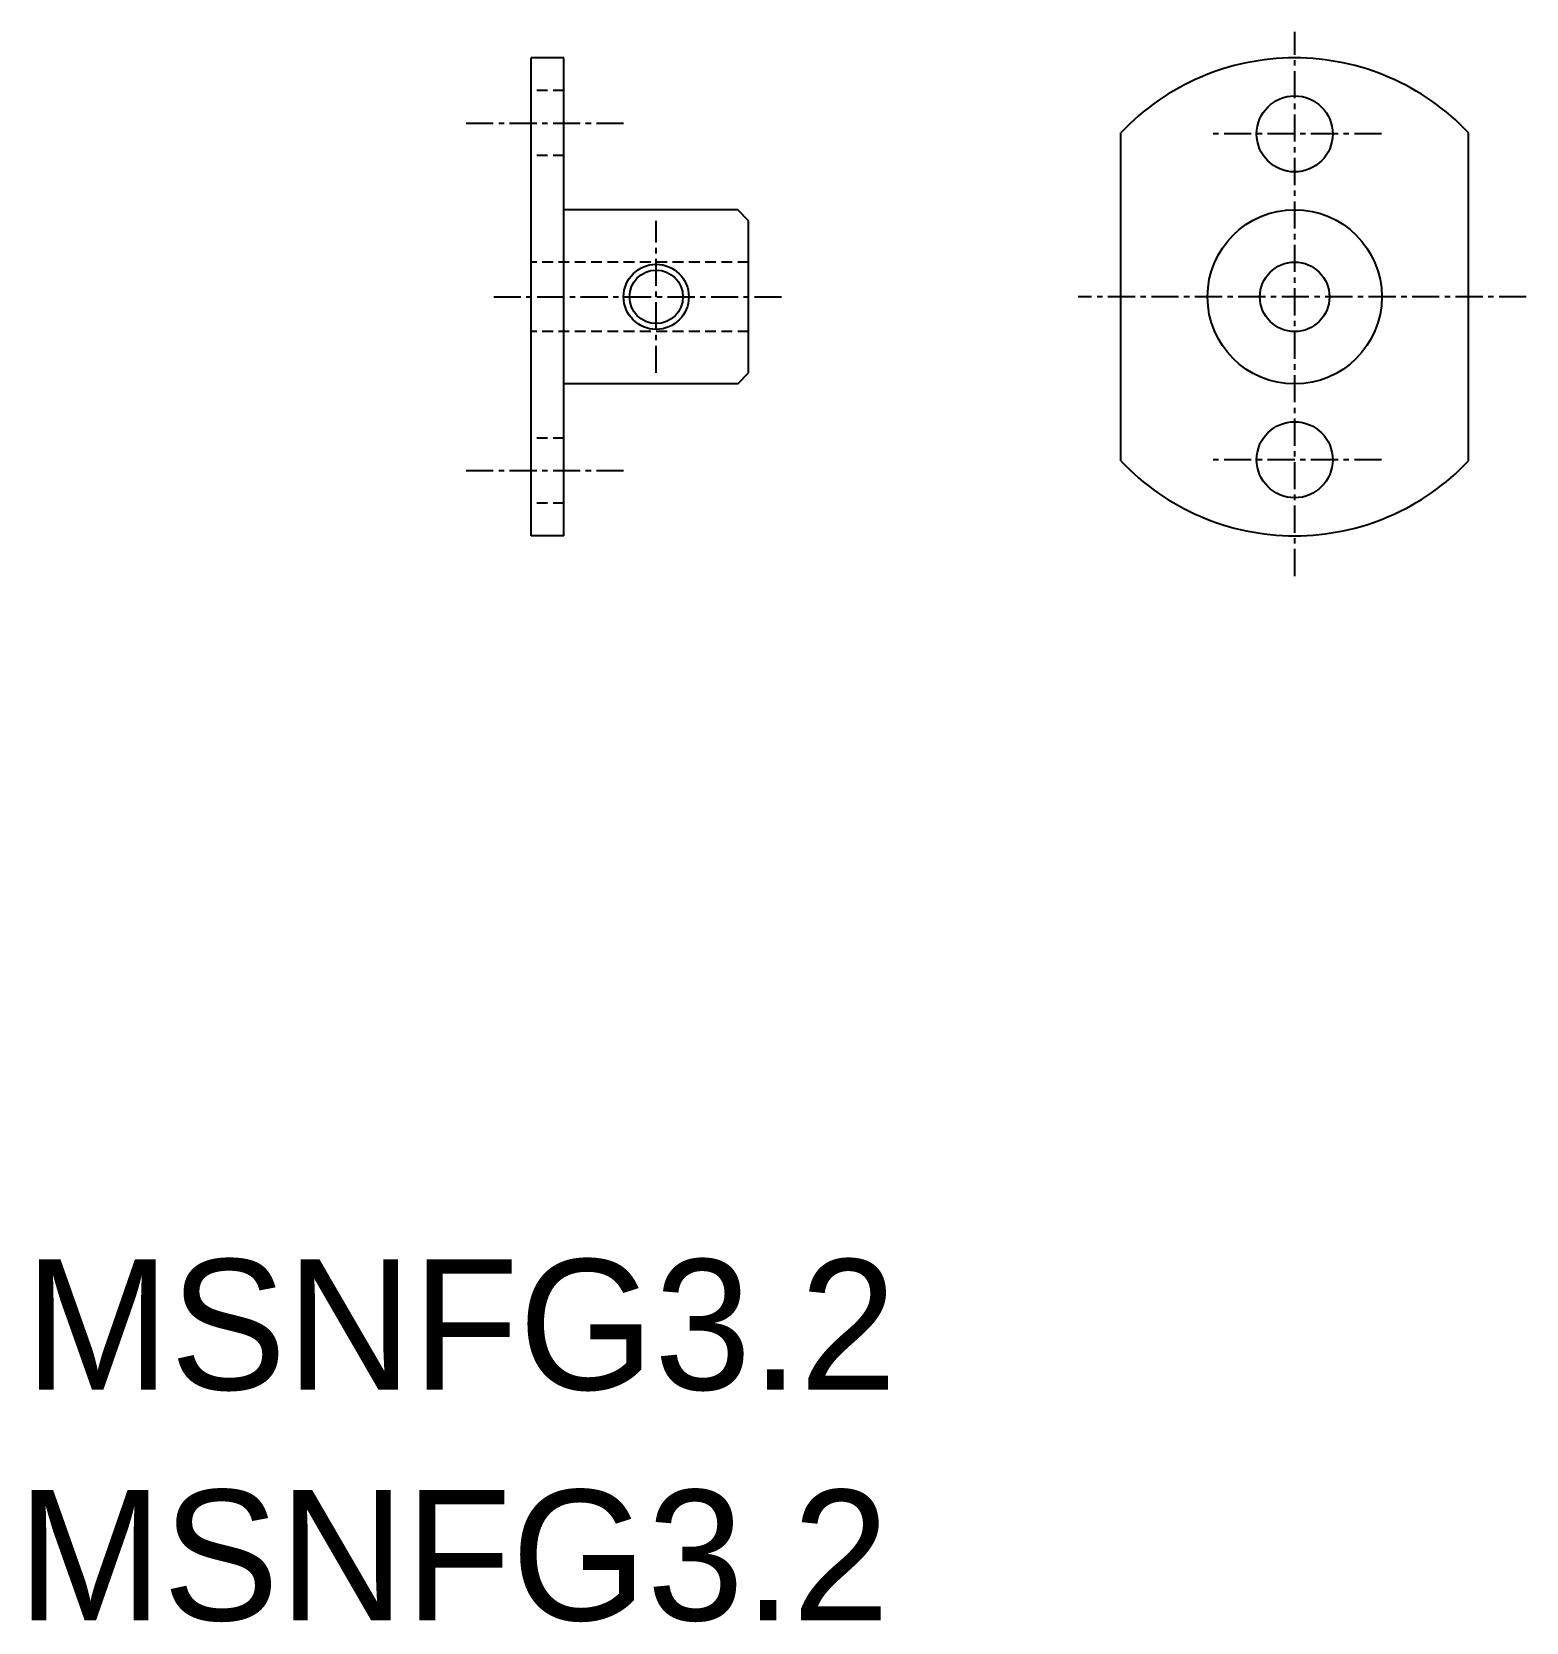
# Model space of a CAD drawing. Extents: x 21.9 to 90.7, y 144.6 to 217.8.
import ezdxf

# ---------------------------------------------------------------- set-up
doc = ezdxf.new("R2010")
doc.units = 0
doc.linetypes.add('CENTER', pattern=[2, 1.25, -0.25, 0.25, -0.25])
doc.linetypes.add('DASHED', pattern=[0.75, 0.5, -0.25])
doc.layers.get('0').update_dxf_attribs({"linetype": 'CONTINUOUS'})
doc.layers.add('CENTER', color=1, linetype='CENTER')

msp = doc.modelspace()

# ---------------------------------------------------------------- linework, layer by layer
at = {"color": 7, "linetype": 'CONTINUOUS'}
for p, q in [((44.896, 194.6), (44.896, 216.6)), ((46.396, 216.6), (44.896, 216.6)), ((46.396, 194.6), (46.396, 216.6)), ((72.031, 198.05), (72.031, 213.15)), ((88.031, 198.05), (88.031, 213.15)), ((54.396, 209.6), (46.396, 209.6)), ((54.896, 209.1), (54.396, 209.6)), ((54.896, 202.1), (54.896, 209.1)), ((54.396, 201.6), (54.896, 202.1)), ((54.396, 201.6), (46.396, 201.6)), ((46.396, 194.6), (44.896, 194.6))]:
    msp.add_line(p, q, dxfattribs=at)
at = {"color": 3, "linetype": 'DASHED'}
for p, q in [((46.396, 215.1), (44.896, 215.1)), ((46.396, 212.1), (44.896, 212.1)), ((54.896, 207.2), (44.896, 207.2)), ((54.896, 204), (44.896, 204)), ((46.396, 199.1), (44.896, 199.1)), ((46.396, 196.1), (44.896, 196.1))]:
    msp.add_line(p, q, dxfattribs=at)
at = {"color": 7, "linetype": 'CONTINUOUS'}
for centre, radius in [((80.031, 213.1), 1.75), ((80.031, 205.6), 4.01), ((80.031, 205.6), 1.6), ((50.646, 205.6), 1.23), ((80.031, 198.1), 1.75)]:
    msp.add_circle(centre, radius, dxfattribs=at)
at = {"color": 3, "linetype": 'CONTINUOUS'}
msp.add_circle((50.646, 205.6), 1.5, dxfattribs=at)
at = {"color": 7, "linetype": 'CONTINUOUS'}
for start, end in [(43.34176, 136.65824), (223.34176, 316.65824)]:
    msp.add_arc((80.031, 205.6), 11, start, end, dxfattribs=at)
at = {"layer": 'CENTER', "color": 1, "linetype": 'CENTER'}
for p, q in [((80.031, 192.744), (80.031, 217.799)), ((41.896, 213.6), (49.396, 213.6)), ((84.031, 213.1), (76.031, 213.1)), ((50.646, 202.1), (50.646, 209.1)), ((43.167, 205.6), (56.532, 205.6)), ((90.686, 205.6), (70.067, 205.6)), ((84.031, 198.1), (76.031, 198.1)), ((41.896, 197.6), (49.396, 197.6))]:
    msp.add_line(p, q, dxfattribs=at)

# ---------------------------------------------------------------- texts
at = {"color": 7, "linetype": 'CONTINUOUS'}
for p in [(21.586, 155.294), (21.249, 144.677)]:
    msp.add_text('MSNFG3.2', height=6, dxfattribs=at).set_placement(p)

doc.saveas('drawing.dxf')
